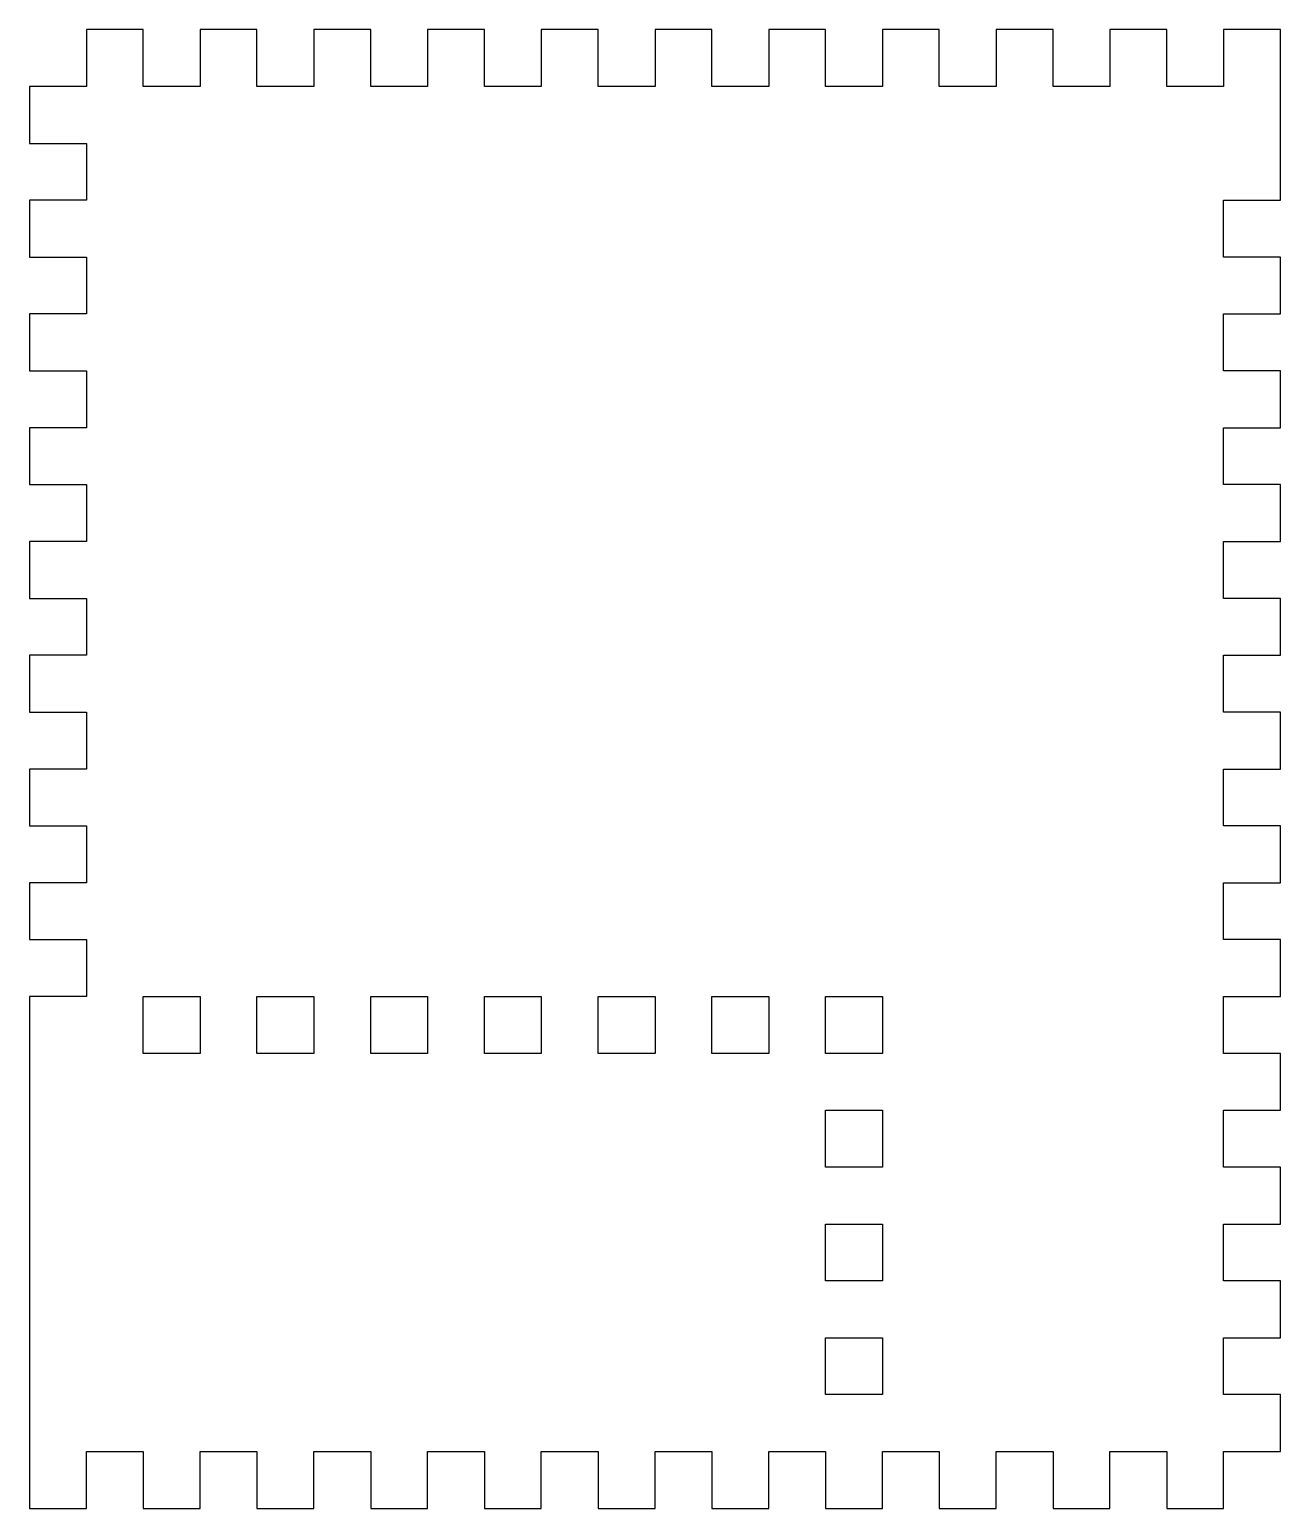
# Model space of a CAD drawing. Header units: millimetres. Extents: x 0 to 110, y 0 to 130.
import ezdxf

# ---------------------------------------------------------------- set-up
doc = ezdxf.new("R2010")
doc.units = ezdxf.units.MM

msp = doc.modelspace()

# ---------------------------------------------------------------- linework, layer by layer
for points in [[(0, 45), (0, 0), (5, 0), (5, 5), (10, 5), (10, 0), (15, 0), (15, 5), (20, 5), (20, 0), (25, 0), (25, 5), (30, 5), (30, 0), (35, 0), (35, 5), (40, 5), (40, 0), (45, 0), (45, 5), (50, 5), (50, 0), (55, 0), (55, 5), (60, 5), (60, 0), (65, 0), (65, 5), (70, 5), (70, 0), (75, 0), (75, 5), (80, 5), (80, 0), (85, 0), (85, 5), (90, 5), (90, 0), (95, 0), (95, 5), (100, 5), (100, 0), (105, 0), (105, 5), (110, 5), (110, 10), (105, 10), (105, 15), (110, 15), (110, 20), (105, 20), (105, 25), (110, 25), (110, 30), (105, 30), (105, 35), (110, 35), (110, 40), (105, 40), (105, 45), (110, 45), (110, 50), (105, 50), (105, 55), (110, 55), (110, 60), (105, 60), (105, 65), (110, 65), (110, 70), (105, 70), (105, 75), (110, 75), (110, 80), (105, 80), (105, 85), (110, 85), (110, 90), (105, 90), (105, 95), (110, 95), (110, 100), (105, 100), (105, 105), (110, 105), (110, 110), (105, 110), (105, 115), (110, 115), (110, 130), (105, 130), (105, 125), (100, 125), (100, 130), (95, 130), (95, 125), (90, 125), (90, 130), (85, 130), (85, 125), (80, 125), (80, 130), (75, 130), (75, 125), (70, 125), (70, 130), (65, 130), (65, 125), (60, 125), (60, 130), (55, 130), (55, 125), (50, 125), (50, 130), (45, 130), (45, 125), (40, 125), (40, 130), (35, 130), (35, 125), (30, 125), (30, 130), (25, 130), (25, 125), (20, 125), (20, 130), (15, 130), (15, 125), (10, 125), (10, 130), (5, 130), (5, 125), (0, 125), (0, 120), (5, 120), (5, 115), (0, 115), (0, 110), (5, 110), (5, 105), (0, 105), (0, 100), (5, 100), (5, 95), (0, 95), (0, 90), (5, 90), (5, 85), (0, 85), (0, 80), (5, 80), (5, 75), (0, 75), (0, 70), (5, 70), (5, 65), (0, 65), (0, 60), (5, 60), (5, 55), (0, 55), (0, 50), (5, 50), (5, 45)], [(10, 40), (10, 45), (15, 45), (15, 40)], [(25, 40), (20, 40), (20, 45), (25, 45)], [(35, 40), (30, 40), (30, 45), (35, 45)], [(45, 40), (40, 40), (40, 45), (45, 45)], [(55, 40), (50, 40), (50, 45), (55, 45)], [(65, 40), (60, 40), (60, 45), (65, 45)], [(70, 40), (70, 45), (75, 45), (75, 40)], [(70, 30), (70, 35), (75, 35), (75, 30)], [(70, 20), (70, 25), (75, 25), (75, 20)], [(70, 10), (70, 15), (75, 15), (75, 10)]]:
    msp.add_lwpolyline(points, close=True)

doc.saveas('drawing.dxf')
